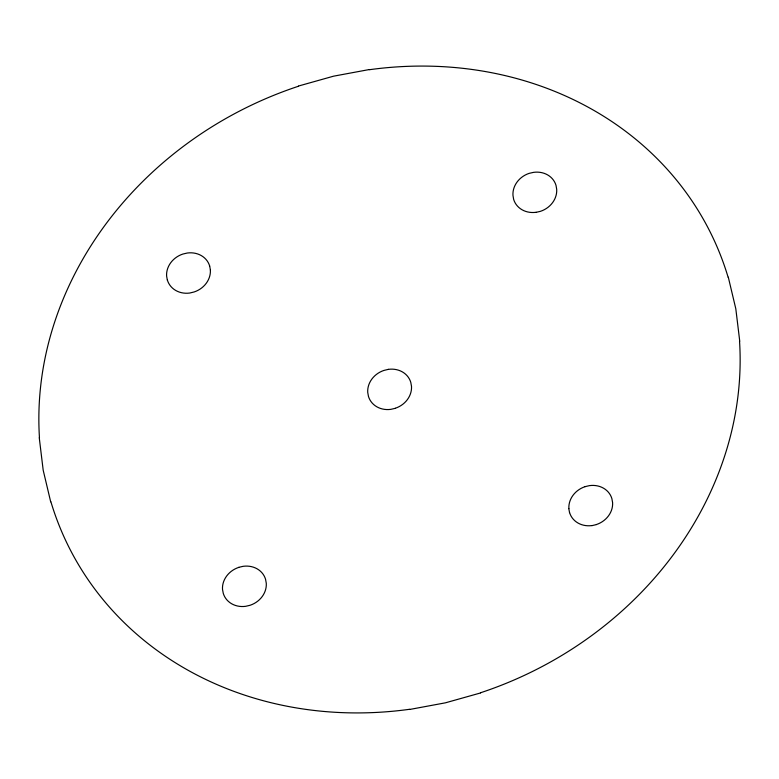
<?xml version="1.0" encoding="UTF-8"?>
<svg xmlns="http://www.w3.org/2000/svg" width="779" height="779" viewBox="0 0 779 779"><rect width="100%" height="100%" fill="white"/><g stroke="black" fill="none" stroke-linecap="round" stroke-linejoin="round"><path stroke-width="1.17" d="M298.464 86.041L333.587 76.176L369.285 69.545M395.304 408.313L390.883 409.345A22.309 19.728 -24.3 0 1 368.448 396.365L367.727 392.363A22.309 19.728 -24.3 0 1 383.94 370.424L388.351 369.353M238.705 567.346L243.136 566.314A22.299 19.728 -24.3 0 1 265.561 579.294L266.282 583.296A22.309 19.738 -24.3 0 1 250.088 605.273L245.667 606.315A22.309 19.738 -24.3 0 1 223.261 593.325L222.502 589.323A22.309 19.738 -24.3 0 1 238.754 567.385M585.019 486.661L589.45 485.629A22.309 19.728 -24.3 0 1 611.875 498.609L612.606 502.611A22.309 19.728 -24.3 0 1 596.402 524.54M596.402 524.598L591.982 525.63M480.536 692.959L445.413 702.824L409.725 709.455M536.088 212.346L540.509 211.313A22.318 19.738 -24.3 0 0 556.693 189.297L556.002 185.324A22.318 19.738 -24.3 0 0 533.557 172.354L529.126 173.366A22.318 19.738 -24.3 0 0 512.971 195.354L513.643 199.366A22.318 19.738 -24.3 0 0 536.108 212.287M728.307 277.197L735.814 308.815L739.748 341.26M569.537 512.64L568.826 508.638M209.678 266.019L210.398 270.021M167.329 280.05L166.609 276.048A22.309 19.738 -24.3 0 1 182.841 254.061L187.242 253.029A22.309 19.738 -24.3 0 1 209.668 266.019M50.684 501.812L43.186 470.185L39.252 437.74M739.544 341.29A356.85 315.661 -24.3 0 1 480.487 692.784M409.705 709.27A356.85 315.67 -24.3 0 1 50.888 501.744M39.456 437.71A356.85 315.67 -24.3 0 1 298.513 86.226M369.295 69.73A356.85 315.661 -24.3 0 1 728.112 277.256M592.001 525.562A22.309 19.728 -24.3 0 1 569.585 512.582M568.884 508.629A22.309 19.728 -24.3 0 1 585.078 486.661M210.369 269.982A22.309 19.738 -24.3 0 1 194.175 291.95L189.774 293.031A22.309 19.738 -24.3 0 1 167.358 280.002M388.351 369.363A22.299 19.728 -24.3 0 1 410.776 382.333L411.507 386.335A22.299 19.728 -24.3 0 1 395.294 408.264"/></g></svg>
